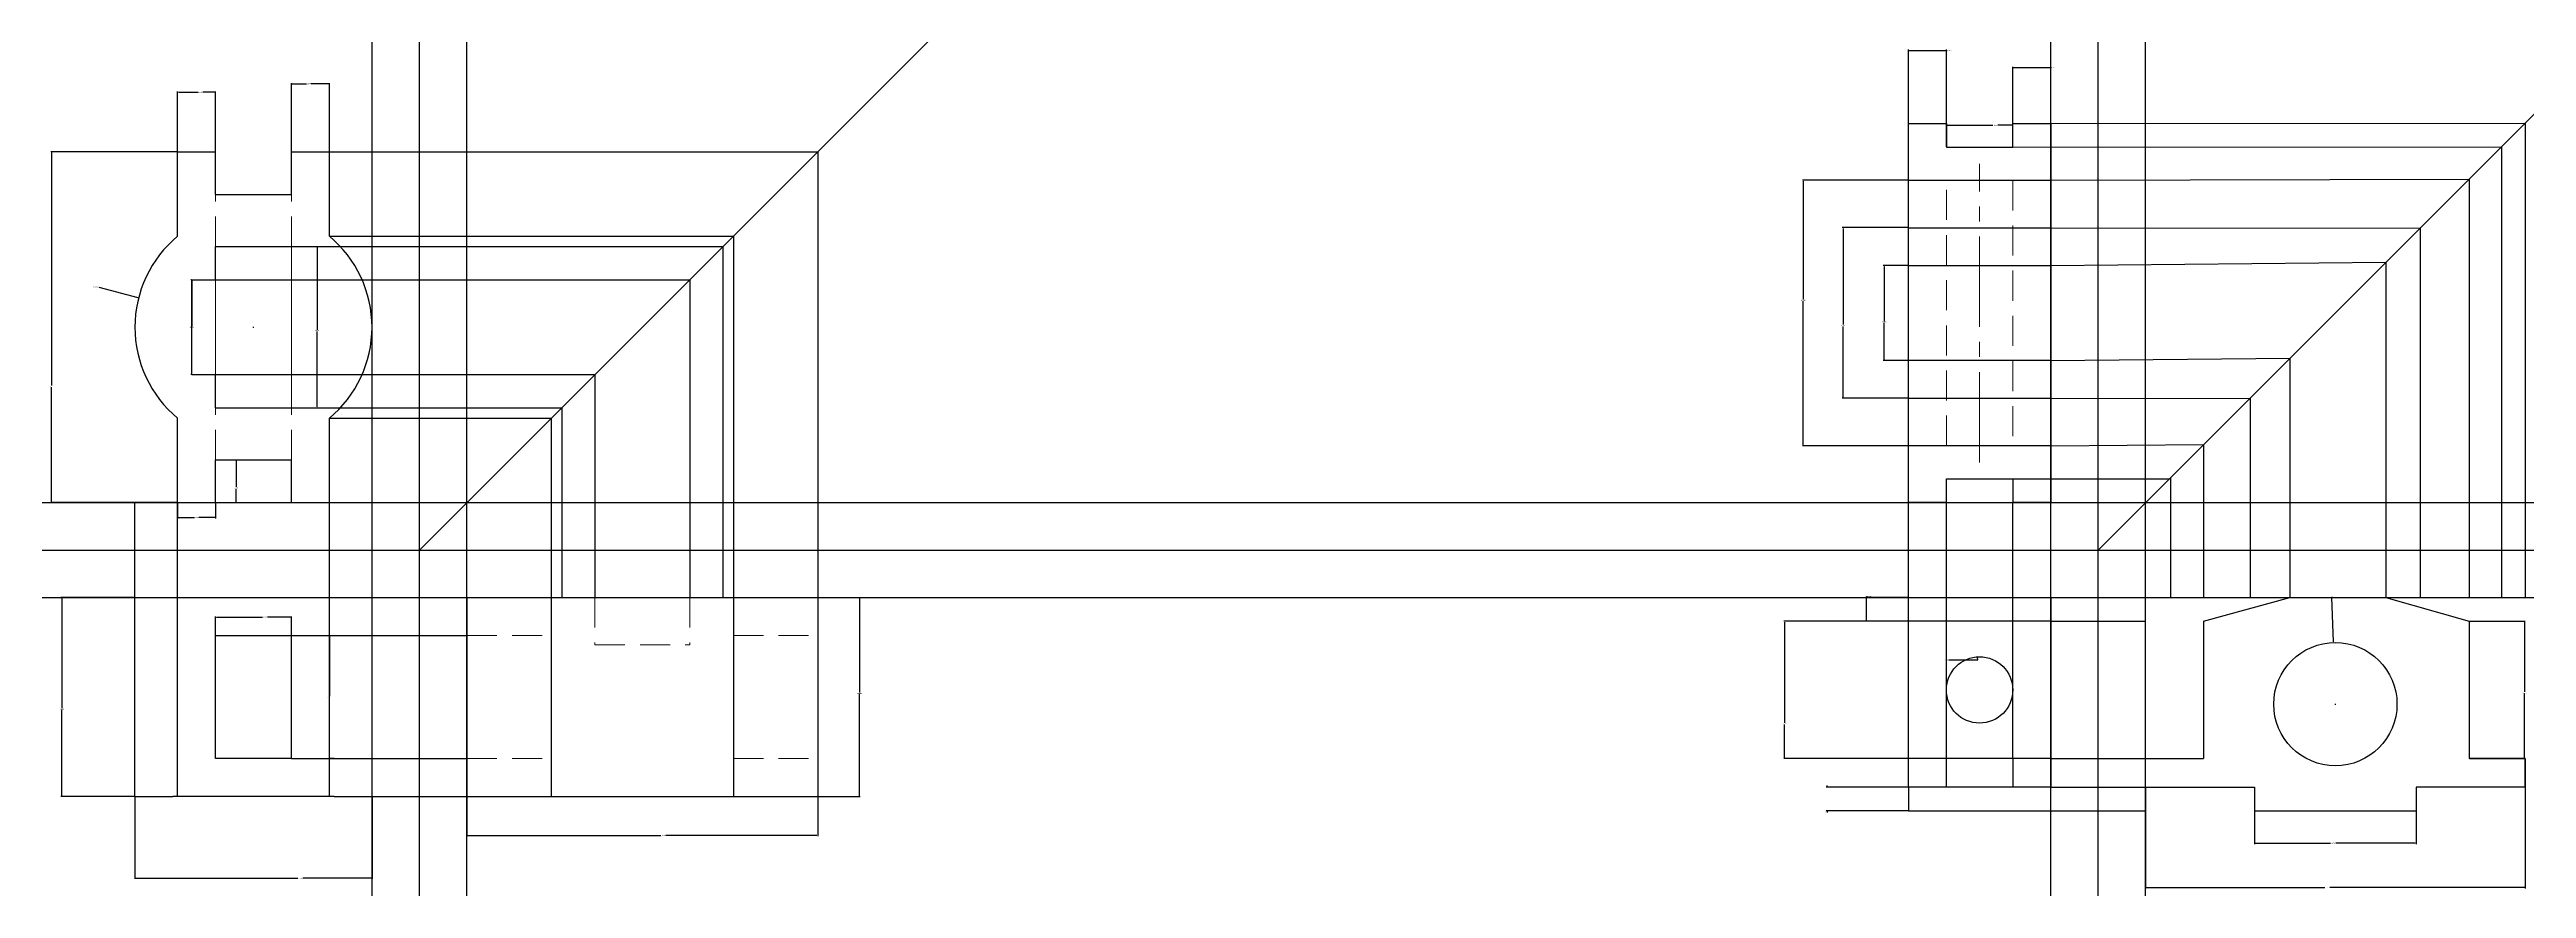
# Model space of a CAD drawing. Header units: millimetres. Extents: x 1469 to 7799, y 1414 to 1806.
# Drawn here: x 6162 to 6684, y 1539 to 1716 of the extents above; entities that cross this region are included whole.
import ezdxf

# ---------------------------------------------------------------- set-up
doc = ezdxf.new("R2010")
doc.units = ezdxf.units.MM
doc.linetypes.add('CENTER2', pattern=[28.575, 19.05, -3.175, 3.175, -3.175])
doc.linetypes.add('HIDDEN', pattern=[9.525, 6.35, -3.175])
for name, color, linetype, lineweight in [('centre line', 160, 'CENTER2', 15), ('dimension', 210, 'Continuous', 15), ('hidden line', 40, 'HIDDEN', 20)]:
    doc.layers.add(name, color=color, linetype=linetype, lineweight=lineweight)
doc.layers.add('drawing', color=7, linetype='Continuous')
doc.layers.add('porjection line', color=130, linetype='Continuous', transparency=0.8)
doc.layers.add('ref line', color=10, linetype='Continuous', transparency=0.8)
doc.styles.get("Standard").update_dxf_attribs({"font": 'arial.ttf'})
doc.dimstyles.get("Standard").update_dxf_attribs({"dimtxt": 0.18, "dimasz": 0.18, "dimexe": 0.18, "dimexo": 0.0625, "dimgap": 0.09, "dimtad": 0, "dimtih": 1, "dimtoh": 1, "dimdec": 4, "dimzin": 0, "dimdsep": 46, "dimtxsty": 'Standard', "dimcen": 0.09, "dimadec": 0, "dimazin": 0, "dimtfac": 1, "dimtdec": 4, "dimtofl": 0, "dimtmove": 0, "dimatfit": 3, "dimfxl": 1, "dimtolj": 1, "dimtzin": 0, "dimarcsym": 0})

# ---------------------------------------------------------------- blocks, each defined once
blk = doc.blocks.new('*D302')
at = {"layer": 'Defpoints', "color": 0, "transparency": 16777216}
for p in [(6179.94, 1558.05), (6229.94, 1558.05), (6229.94, 1540.85)]:
    blk.add_point(p, dxfattribs=at)
at = {"layer": 'dimension', "color": 0, "lineweight": -2, "transparency": 16777216}
for p, q in [((6179.94, 1557.98), (6179.94, 1540.67)), ((6229.94, 1557.98), (6229.94, 1540.67)), ((6180.12, 1540.85), (6214.28, 1540.85)), ((6229.76, 1540.85), (6215.35, 1540.85))]:
    blk.add_line(p, q, dxfattribs=at)
at = {"layer": 'dimension', "color": 0, "transparency": 16777216}
for points in [[(6180.12, 1540.88), (6180.12, 1540.82), (6179.94, 1540.85)], [(6229.76, 1540.88), (6229.76, 1540.82), (6229.94, 1540.85)]]:
    blk.add_solid(points, dxfattribs=at)
at = {"layer": 'dimension', "color": 0, "transparency": 16777216, "insert": (6214.81, 1540.85), "char_height": 0.18, "attachment_point": 5}
blk.add_mtext('\\A1;50.0000', dxfattribs=at)
blk = doc.blocks.new('*D303')
at = {"layer": 'Defpoints', "color": 0, "transparency": 16777216}
for p in [(6179.94, 1600.05), (6164.51, 1558.05), (6179.94, 1558.05)]:
    blk.add_point(p, dxfattribs=at)
at = {"layer": 'dimension', "color": 0, "lineweight": -2, "transparency": 16777216}
for p, q in [((6179.88, 1600.05), (6164.33, 1600.05)), ((6164.51, 1599.87), (6164.51, 1576.68)), ((6164.51, 1558.23), (6164.51, 1576.32)), ((6179.88, 1558.05), (6164.33, 1558.05))]:
    blk.add_line(p, q, dxfattribs=at)
at = {"layer": 'dimension', "color": 0, "transparency": 16777216}
for points in [[(6164.48, 1599.87), (6164.54, 1599.87), (6164.51, 1600.05)], [(6164.48, 1558.23), (6164.54, 1558.23), (6164.51, 1558.05)]]:
    blk.add_solid(points, dxfattribs=at)
at = {"layer": 'dimension', "color": 0, "transparency": 16777216, "insert": (6164.51, 1576.5), "char_height": 0.18, "attachment_point": 5}
blk.add_mtext('\\A1;42.0000', dxfattribs=at)
blk = doc.blocks.new('*D304')
at = {"layer": 'Defpoints', "color": 0, "transparency": 16777216}
for p in [(6188.94, 1694.05), (6162.37, 1620.05), (6188.94, 1620.05)]:
    blk.add_point(p, dxfattribs=at)
at = {"layer": 'dimension', "color": 0, "lineweight": -2, "transparency": 16777216}
for p, q in [((6188.88, 1694.05), (6162.19, 1694.05)), ((6162.37, 1693.87), (6162.37, 1644.76)), ((6162.37, 1620.23), (6162.37, 1644.4)), ((6188.88, 1620.05), (6162.19, 1620.05))]:
    blk.add_line(p, q, dxfattribs=at)
at = {"layer": 'dimension', "color": 0, "transparency": 16777216}
for points in [[(6162.34, 1693.87), (6162.4, 1693.87), (6162.37, 1694.05)], [(6162.34, 1620.23), (6162.4, 1620.23), (6162.37, 1620.05)]]:
    blk.add_solid(points, dxfattribs=at)
at = {"layer": 'dimension', "color": 0, "transparency": 16777216, "insert": (6162.37, 1644.58), "char_height": 0.18, "attachment_point": 5}
blk.add_mtext('\\A1;74.0000', dxfattribs=at)
blk = doc.blocks.new('*D305')
at = {"layer": 'Defpoints', "color": 0, "transparency": 16777216}
for p in [(6196.94, 1706.6), (6188.94, 1694.05), (6196.94, 1694.05)]:
    blk.add_point(p, dxfattribs=at)
at = {"layer": 'dimension', "color": 0, "lineweight": -2, "transparency": 16777216}
for p, q in [((6188.94, 1694.11), (6188.94, 1706.78)), ((6189.12, 1706.6), (6193.3, 1706.6)), ((6196.76, 1706.6), (6194.23, 1706.6)), ((6196.94, 1694.11), (6196.94, 1706.78))]:
    blk.add_line(p, q, dxfattribs=at)
at = {"layer": 'dimension', "color": 0, "transparency": 16777216}
for points in [[(6189.12, 1706.63), (6189.12, 1706.57), (6188.94, 1706.6)], [(6196.76, 1706.63), (6196.76, 1706.57), (6196.94, 1706.6)]]:
    blk.add_solid(points, dxfattribs=at)
at = {"layer": 'dimension', "color": 0, "transparency": 16777216, "insert": (6193.77, 1706.6), "char_height": 0.18, "attachment_point": 5}
blk.add_mtext('\\A1;8.0000', dxfattribs=at)
blk = doc.blocks.new('*D306')
at = {"layer": 'Defpoints', "color": 0, "transparency": 16777216}
for p in [(6220.94, 1708.38), (6212.94, 1694.05), (6220.94, 1694.05)]:
    blk.add_point(p, dxfattribs=at)
at = {"layer": 'dimension', "color": 0, "lineweight": -2, "transparency": 16777216}
for p, q in [((6212.94, 1694.11), (6212.94, 1708.56)), ((6213.12, 1708.38), (6216.13, 1708.38)), ((6220.76, 1708.38), (6217.06, 1708.38)), ((6220.94, 1694.11), (6220.94, 1708.56))]:
    blk.add_line(p, q, dxfattribs=at)
at = {"layer": 'dimension', "color": 0, "transparency": 16777216}
for points in [[(6213.12, 1708.41), (6213.12, 1708.35), (6212.94, 1708.38)], [(6220.76, 1708.41), (6220.76, 1708.35), (6220.94, 1708.38)]]:
    blk.add_solid(points, dxfattribs=at)
at = {"layer": 'dimension', "color": 0, "transparency": 16777216, "insert": (6216.6, 1708.38), "char_height": 0.18, "attachment_point": 5}
blk.add_mtext('\\A1;8.0000', dxfattribs=at)
blk = doc.blocks.new('*D307')
at = {"layer": 'Defpoints', "color": 0, "transparency": 16777216}
for p in [(6191.94, 1667.05), (6191.94, 1647.05), (6191.94, 1647.05)]:
    blk.add_point(p, dxfattribs=at)
at = {"layer": 'dimension', "color": 0, "lineweight": -2, "transparency": 16777216}
for p, q in [((6191.88, 1667.05), (6191.76, 1667.05)), ((6191.94, 1666.87), (6191.94, 1657.23)), ((6191.94, 1647.23), (6191.94, 1656.86)), ((6191.88, 1647.05), (6191.76, 1647.05))]:
    blk.add_line(p, q, dxfattribs=at)
at = {"layer": 'dimension', "color": 0, "transparency": 16777216}
for points in [[(6191.91, 1666.87), (6191.97, 1666.87), (6191.94, 1667.05)], [(6191.91, 1647.23), (6191.97, 1647.23), (6191.94, 1647.05)]]:
    blk.add_solid(points, dxfattribs=at)
at = {"layer": 'dimension', "color": 0, "transparency": 16777216, "insert": (6191.94, 1657.05), "char_height": 0.18, "attachment_point": 5}
blk.add_mtext('\\A1;20.0000', dxfattribs=at)
blk = doc.blocks.new('*D308')
at = {"layer": 'Defpoints', "color": 0, "transparency": 16777216}
for p in [(6212.94, 1674.05), (6212.94, 1640.05), (6218.38, 1640.05)]:
    blk.add_point(p, dxfattribs=at)
at = {"layer": 'dimension', "color": 0, "lineweight": -2, "transparency": 16777216}
for p, q in [((6213, 1674.05), (6218.56, 1674.05)), ((6218.38, 1673.87), (6218.38, 1656.52)), ((6218.38, 1640.23), (6218.38, 1656.16)), ((6213, 1640.05), (6218.56, 1640.05))]:
    blk.add_line(p, q, dxfattribs=at)
at = {"layer": 'dimension', "color": 0, "transparency": 16777216}
for points in [[(6218.35, 1673.87), (6218.41, 1673.87), (6218.38, 1674.05)], [(6218.35, 1640.23), (6218.41, 1640.23), (6218.38, 1640.05)]]:
    blk.add_solid(points, dxfattribs=at)
at = {"layer": 'dimension', "color": 0, "transparency": 16777216, "insert": (6218.38, 1656.34), "char_height": 0.18, "attachment_point": 5}
blk.add_mtext('\\A1;34.0000', dxfattribs=at)
blk = doc.blocks.new('*D309')
at = {"layer": 'Defpoints', "color": 0, "transparency": 16777216}
for p in [(6212.94, 1595.88), (6196.94, 1592.05), (6212.94, 1592.05)]:
    blk.add_point(p, dxfattribs=at)
at = {"layer": 'dimension', "color": 0, "lineweight": -2, "transparency": 16777216}
for p, q in [((6196.94, 1592.11), (6196.94, 1596.06)), ((6197.12, 1595.88), (6206.82, 1595.88)), ((6212.76, 1595.88), (6207.87, 1595.88)), ((6212.94, 1592.11), (6212.94, 1596.06))]:
    blk.add_line(p, q, dxfattribs=at)
at = {"layer": 'dimension', "color": 0, "transparency": 16777216}
for points in [[(6197.12, 1595.91), (6197.12, 1595.85), (6196.94, 1595.88)], [(6212.76, 1595.91), (6212.76, 1595.85), (6212.94, 1595.88)]]:
    blk.add_solid(points, dxfattribs=at)
at = {"layer": 'dimension', "color": 0, "transparency": 16777216, "insert": (6207.35, 1595.88), "char_height": 0.18, "attachment_point": 5}
blk.add_mtext('\\A1;16.0000', dxfattribs=at)
blk = doc.blocks.new('*D310')
at = {"layer": 'Defpoints', "color": 0, "transparency": 16777216}
for p in [(6212.94, 1592.05), (6212.94, 1566.05), (6220.94, 1566.05)]:
    blk.add_point(p, dxfattribs=at)
at = {"layer": 'dimension', "color": 0, "lineweight": -2, "transparency": 16777216}
for p, q in [((6213, 1592.05), (6221.12, 1592.05)), ((6220.94, 1591.87), (6220.94, 1579.23)), ((6220.94, 1566.23), (6220.94, 1578.86)), ((6213, 1566.05), (6221.12, 1566.05))]:
    blk.add_line(p, q, dxfattribs=at)
at = {"layer": 'dimension', "color": 0, "transparency": 16777216}
for points in [[(6220.91, 1591.87), (6220.97, 1591.87), (6220.94, 1592.05)], [(6220.91, 1566.23), (6220.97, 1566.23), (6220.94, 1566.05)]]:
    blk.add_solid(points, dxfattribs=at)
at = {"layer": 'dimension', "color": 0, "transparency": 16777216, "insert": (6220.94, 1579.05), "char_height": 0.18, "attachment_point": 5}
blk.add_mtext('\\A1;26.0000', dxfattribs=at)
blk = doc.blocks.new('*D311')
at = {"layer": 'Defpoints', "color": 0, "transparency": 16777216}
for p in [(6249.94, 1558.05), (6323.94, 1558.05), (6323.94, 1549.87)]:
    blk.add_point(p, dxfattribs=at)
at = {"layer": 'dimension', "color": 0, "lineweight": -2, "transparency": 16777216}
for p, q in [((6249.94, 1557.98), (6249.94, 1549.69)), ((6323.94, 1557.98), (6323.94, 1549.69)), ((6250.12, 1549.87), (6290.85, 1549.87)), ((6323.76, 1549.87), (6291.92, 1549.87))]:
    blk.add_line(p, q, dxfattribs=at)
at = {"layer": 'dimension', "color": 0, "transparency": 16777216}
for points in [[(6250.12, 1549.9), (6250.12, 1549.84), (6249.94, 1549.87)], [(6323.76, 1549.9), (6323.76, 1549.84), (6323.94, 1549.87)]]:
    blk.add_solid(points, dxfattribs=at)
at = {"layer": 'dimension', "color": 0, "transparency": 16777216, "insert": (6291.39, 1549.87), "char_height": 0.18, "attachment_point": 5}
blk.add_mtext('\\A1;74.0000', dxfattribs=at)
blk = doc.blocks.new('*D312')
at = {"layer": 'Defpoints', "color": 0, "transparency": 16777216}
for p in [(6323.94, 1600.05), (6323.94, 1558.05), (6332.74, 1558.05)]:
    blk.add_point(p, dxfattribs=at)
at = {"layer": 'dimension', "color": 0, "lineweight": -2, "transparency": 16777216}
for p, q in [((6324, 1600.05), (6332.92, 1600.05)), ((6332.74, 1599.87), (6332.74, 1579.98)), ((6332.74, 1558.23), (6332.74, 1579.62)), ((6324, 1558.05), (6332.92, 1558.05))]:
    blk.add_line(p, q, dxfattribs=at)
at = {"layer": 'dimension', "color": 0, "transparency": 16777216}
for points in [[(6332.71, 1599.87), (6332.77, 1599.87), (6332.74, 1600.05)], [(6332.71, 1558.23), (6332.77, 1558.23), (6332.74, 1558.05)]]:
    blk.add_solid(points, dxfattribs=at)
at = {"layer": 'dimension', "color": 0, "transparency": 16777216, "insert": (6332.74, 1579.8), "char_height": 0.18, "attachment_point": 5}
blk.add_mtext('\\A1;42.0000', dxfattribs=at)
blk = doc.blocks.new('*D313')
at = {"layer": 'Defpoints', "color": 0, "transparency": 16777216}
for p in [(6180.74, 1663.31), (6204.94, 1657.05)]:
    blk.add_point(p, dxfattribs=at)
at = {"layer": 'dimension', "color": 0, "lineweight": -2, "transparency": 16777216}
for p, q in [((6172.31, 1665.49), (6180.56, 1663.35)), ((6204.85, 1657.05), (6205.03, 1657.05)), ((6204.94, 1656.96), (6204.94, 1657.14))]:
    blk.add_line(p, q, dxfattribs=at)
at = {"layer": 'dimension', "color": 0, "transparency": 16777216}
blk.add_solid([(6180.57, 1663.38), (6180.55, 1663.32), (6180.74, 1663.31)], dxfattribs=at)
at = {"layer": 'dimension', "color": 0, "transparency": 16777216, "insert": (6171.69, 1665.49), "char_height": 0.18, "attachment_point": 5}
blk.add_mtext('\\A1;R25.0000', dxfattribs=at)
blk = doc.blocks.new('*D314')
at = {"layer": 'Defpoints', "color": 0, "transparency": 16777216}
for p in [(6196.94, 1629.05), (6196.94, 1620.05), (6201.31, 1620.05)]:
    blk.add_point(p, dxfattribs=at)
at = {"layer": 'dimension', "color": 0, "lineweight": -2, "transparency": 16777216}
for p, q in [((6197, 1629.05), (6201.49, 1629.05)), ((6201.31, 1628.87), (6201.31, 1623.35)), ((6197, 1620.05), (6201.49, 1620.05)), ((6201.31, 1620.23), (6201.31, 1622.98))]:
    blk.add_line(p, q, dxfattribs=at)
at = {"layer": 'dimension', "color": 0, "transparency": 16777216}
for points in [[(6201.28, 1628.87), (6201.34, 1628.87), (6201.31, 1629.05)], [(6201.28, 1620.23), (6201.34, 1620.23), (6201.31, 1620.05)]]:
    blk.add_solid(points, dxfattribs=at)
at = {"layer": 'dimension', "color": 0, "transparency": 16777216, "insert": (6201.31, 1623.17), "char_height": 0.18, "attachment_point": 5}
blk.add_mtext('\\A1;9.0000', dxfattribs=at)
blk = doc.blocks.new('*D224')
at = {"layer": 'Defpoints', "color": 0, "transparency": 16777216}
for p in [(6188.94, 1620.05), (6196.94, 1620.05), (6196.94, 1616.91)]:
    blk.add_point(p, dxfattribs=at)
at = {"layer": 'dimension', "color": 0, "lineweight": -2, "transparency": 16777216}
for p, q in [((6188.94, 1619.98), (6188.94, 1616.73)), ((6196.94, 1619.98), (6196.94, 1616.73)), ((6189.12, 1616.91), (6192.48, 1616.91)), ((6196.76, 1616.91), (6193.4, 1616.91))]:
    blk.add_line(p, q, dxfattribs=at)
at = {"layer": 'dimension', "color": 0, "transparency": 16777216}
for points in [[(6189.12, 1616.94), (6189.12, 1616.88), (6188.94, 1616.91)], [(6196.76, 1616.94), (6196.76, 1616.88), (6196.94, 1616.91)]]:
    blk.add_solid(points, dxfattribs=at)
at = {"layer": 'dimension', "color": 0, "transparency": 16777216, "insert": (6192.94, 1616.91), "char_height": 0.18, "attachment_point": 5}
blk.add_mtext('\\A1;8.0000', dxfattribs=at)
blk = doc.blocks.new('*U199')
at = {"layer": 'hidden line', "color": 0, "linetype": 'CENTER2', "transparency": 16777216}
blk.add_line((0, -31.5), (0, 31.5), dxfattribs=at)
blk = doc.blocks.new('*D288')
at = {"layer": 'Defpoints', "color": 0, "transparency": 16777216}
for p in [(6561.96, 1715.44), (6553.96, 1700.05), (6561.96, 1700.05)]:
    blk.add_point(p, dxfattribs=at)
at = {"layer": 'dimension', "color": 0, "lineweight": -2, "transparency": 16777216}
for p, q in [((6553.96, 1700.11), (6553.96, 1715.62)), ((6554.14, 1715.44), (6561.78, 1715.44)), ((6561.96, 1700.11), (6561.96, 1715.62)), ((6561.96, 1715.44), (6562.14, 1715.44))]:
    blk.add_line(p, q, dxfattribs=at)
at = {"layer": 'dimension', "color": 0, "transparency": 16777216}
for points in [[(6554.14, 1715.47), (6554.14, 1715.41), (6553.96, 1715.44)], [(6561.78, 1715.47), (6561.78, 1715.41), (6561.96, 1715.44)]]:
    blk.add_solid(points, dxfattribs=at)
at = {"layer": 'dimension', "color": 0, "transparency": 16777216, "insert": (6562.6, 1715.44), "char_height": 0.18, "attachment_point": 5}
blk.add_mtext('\\A1;8.0000', dxfattribs=at)
blk = doc.blocks.new('*D289')
at = {"layer": 'Defpoints', "color": 0, "transparency": 16777216}
for p in [(6583.96, 1711.8), (6575.96, 1700.05), (6583.96, 1700.05)]:
    blk.add_point(p, dxfattribs=at)
at = {"layer": 'dimension', "color": 0, "lineweight": -2, "transparency": 16777216}
for p, q in [((6575.96, 1700.11), (6575.96, 1711.98)), ((6576.14, 1711.8), (6583.78, 1711.8)), ((6583.96, 1700.11), (6583.96, 1711.98)), ((6583.96, 1711.8), (6584.14, 1711.8))]:
    blk.add_line(p, q, dxfattribs=at)
at = {"layer": 'dimension', "color": 0, "transparency": 16777216}
for points in [[(6576.14, 1711.83), (6576.14, 1711.77), (6575.96, 1711.8)], [(6583.78, 1711.83), (6583.78, 1711.77), (6583.96, 1711.8)]]:
    blk.add_solid(points, dxfattribs=at)
at = {"layer": 'dimension', "color": 0, "transparency": 16777216, "insert": (6584.6, 1711.8), "char_height": 0.18, "attachment_point": 5}
blk.add_mtext('\\A1;8.0000', dxfattribs=at)
blk = doc.blocks.new('*D290')
at = {"layer": 'Defpoints', "color": 0, "transparency": 16777216}
for p in [(6575.96, 1699.65), (6561.96, 1695.05), (6575.96, 1695.05)]:
    blk.add_point(p, dxfattribs=at)
at = {"layer": 'dimension', "color": 0, "lineweight": -2, "transparency": 16777216}
for p, q in [((6561.96, 1695.11), (6561.96, 1699.83)), ((6562.14, 1699.65), (6571.73, 1699.65)), ((6575.78, 1699.65), (6572.78, 1699.65)), ((6575.96, 1695.11), (6575.96, 1699.83))]:
    blk.add_line(p, q, dxfattribs=at)
at = {"layer": 'dimension', "color": 0, "transparency": 16777216}
for points in [[(6562.14, 1699.68), (6562.14, 1699.62), (6561.96, 1699.65)], [(6575.78, 1699.68), (6575.78, 1699.62), (6575.96, 1699.65)]]:
    blk.add_solid(points, dxfattribs=at)
at = {"layer": 'dimension', "color": 0, "transparency": 16777216, "insert": (6572.25, 1699.65), "char_height": 0.18, "attachment_point": 5}
blk.add_mtext('\\A1;14.0000', dxfattribs=at)
blk = doc.blocks.new('*D291')
at = {"layer": 'Defpoints', "color": 0, "transparency": 16777216}
for p in [(6553.96, 1688.05), (6531.77, 1632.05), (6553.96, 1632.05)]:
    blk.add_point(p, dxfattribs=at)
at = {"layer": 'dimension', "color": 0, "lineweight": -2, "transparency": 16777216}
for p, q in [((6553.89, 1688.05), (6531.59, 1688.05)), ((6531.77, 1687.87), (6531.77, 1662.94)), ((6531.77, 1632.23), (6531.77, 1662.57)), ((6553.89, 1632.05), (6531.59, 1632.05))]:
    blk.add_line(p, q, dxfattribs=at)
at = {"layer": 'dimension', "color": 0, "transparency": 16777216}
for points in [[(6531.74, 1687.87), (6531.8, 1687.87), (6531.77, 1688.05)], [(6531.74, 1632.23), (6531.8, 1632.23), (6531.77, 1632.05)]]:
    blk.add_solid(points, dxfattribs=at)
at = {"layer": 'dimension', "color": 0, "transparency": 16777216, "insert": (6531.77, 1662.75), "char_height": 0.18, "attachment_point": 5}
blk.add_mtext('\\A1;56.0000', dxfattribs=at)
blk = doc.blocks.new('*D292')
at = {"layer": 'Defpoints', "color": 0, "transparency": 16777216}
for p in [(6553.96, 1678.05), (6540.17, 1642.05), (6553.96, 1642.05)]:
    blk.add_point(p, dxfattribs=at)
at = {"layer": 'dimension', "color": 0, "lineweight": -2, "transparency": 16777216}
for p, q in [((6553.89, 1678.05), (6539.99, 1678.05)), ((6540.17, 1677.87), (6540.17, 1657.59)), ((6540.17, 1642.23), (6540.17, 1657.23)), ((6553.89, 1642.05), (6539.99, 1642.05))]:
    blk.add_line(p, q, dxfattribs=at)
at = {"layer": 'dimension', "color": 0, "transparency": 16777216}
for points in [[(6540.14, 1677.87), (6540.2, 1677.87), (6540.17, 1678.05)], [(6540.14, 1642.23), (6540.2, 1642.23), (6540.17, 1642.05)]]:
    blk.add_solid(points, dxfattribs=at)
at = {"layer": 'dimension', "color": 0, "transparency": 16777216, "insert": (6540.17, 1657.41), "char_height": 0.18, "attachment_point": 5}
blk.add_mtext('\\A1;36.0000', dxfattribs=at)
blk = doc.blocks.new('*D293')
at = {"layer": 'Defpoints', "color": 0, "transparency": 16777216}
for p in [(6553.96, 1670.05), (6548.83, 1650.05), (6553.96, 1650.05)]:
    blk.add_point(p, dxfattribs=at)
at = {"layer": 'dimension', "color": 0, "lineweight": -2, "transparency": 16777216}
for p, q in [((6553.89, 1670.05), (6548.65, 1670.05)), ((6548.83, 1669.87), (6548.83, 1658.36)), ((6548.83, 1650.23), (6548.83, 1657.99)), ((6553.89, 1650.05), (6548.65, 1650.05))]:
    blk.add_line(p, q, dxfattribs=at)
at = {"layer": 'dimension', "color": 0, "transparency": 16777216}
for points in [[(6548.8, 1669.87), (6548.86, 1669.87), (6548.83, 1670.05)], [(6548.8, 1650.23), (6548.86, 1650.23), (6548.83, 1650.05)]]:
    blk.add_solid(points, dxfattribs=at)
at = {"layer": 'dimension', "color": 0, "transparency": 16777216, "insert": (6548.83, 1658.17), "char_height": 0.18, "attachment_point": 5}
blk.add_mtext('\\A1;20.0000', dxfattribs=at)
blk = doc.blocks.new('*D294')
at = {"layer": 'centre line', "color": 0, "lineweight": -2, "transparency": 16777216}
for p, q in [((6553.89, 1600.05), (6544.95, 1600.05)), ((6545.13, 1600.05), (6545.13, 1600.23)), ((6545.13, 1600.23), (6545.31, 1600.23)), ((6545.13, 1595.23), (6545.13, 1599.87)), ((6553.89, 1595.05), (6544.95, 1595.05))]:
    blk.add_line(p, q, dxfattribs=at)
at = {"layer": 'centre line', "color": 0, "transparency": 16777216}
for points in [[(6545.1, 1599.87), (6545.16, 1599.87), (6545.13, 1600.05)], [(6545.1, 1595.23), (6545.16, 1595.23), (6545.13, 1595.05)]]:
    blk.add_solid(points, dxfattribs=at)
at = {"layer": 'Defpoints', "color": 0, "transparency": 16777216}
for p in [(6553.96, 1600.05), (6545.13, 1595.05), (6553.96, 1595.05)]:
    blk.add_point(p, dxfattribs=at)
at = {"layer": 'centre line', "color": 0, "transparency": 16777216, "insert": (6545.77, 1600.23), "char_height": 0.18, "attachment_point": 5}
blk.add_mtext('\\A1;5.0000', dxfattribs=at)
blk = doc.blocks.new('*D295')
at = {"layer": 'Defpoints', "color": 0, "transparency": 16777216}
for p in [(6553.96, 1560.05), (6536.81, 1555.05), (6553.96, 1555.05)]:
    blk.add_point(p, dxfattribs=at)
at = {"layer": 'dimension', "color": 0, "lineweight": -2, "transparency": 16777216}
for p, q in [((6553.89, 1560.05), (6536.63, 1560.05)), ((6536.81, 1560.23), (6536.81, 1560.41)), ((6553.89, 1555.05), (6536.63, 1555.05)), ((6536.81, 1554.87), (6536.81, 1554.69))]:
    blk.add_line(p, q, dxfattribs=at)
at = {"layer": 'dimension', "color": 0, "transparency": 16777216}
for points in [[(6536.78, 1560.23), (6536.84, 1560.23), (6536.81, 1560.05)], [(6536.78, 1554.87), (6536.84, 1554.87), (6536.81, 1555.05)]]:
    blk.add_solid(points, dxfattribs=at)
at = {"layer": 'dimension', "color": 0, "transparency": 16777216, "insert": (6536.81, 1555.05), "char_height": 0.18, "attachment_point": 5}
blk.add_mtext('\\A1;5.0000', dxfattribs=at)
blk = doc.blocks.new('*D296')
at = {"layer": 'Defpoints', "color": 0, "transparency": 16777216}
for p in [(6553.96, 1595.05), (6527.85, 1566.05), (6553.96, 1566.05)]:
    blk.add_point(p, dxfattribs=at)
at = {"layer": 'dimension', "color": 0, "lineweight": -2, "transparency": 16777216}
for p, q in [((6553.89, 1595.05), (6527.67, 1595.05)), ((6527.85, 1594.87), (6527.85, 1573.62)), ((6527.85, 1566.23), (6527.85, 1573.26)), ((6553.89, 1566.05), (6527.67, 1566.05))]:
    blk.add_line(p, q, dxfattribs=at)
at = {"layer": 'dimension', "color": 0, "transparency": 16777216}
for points in [[(6527.82, 1594.87), (6527.88, 1594.87), (6527.85, 1595.05)], [(6527.82, 1566.23), (6527.88, 1566.23), (6527.85, 1566.05)]]:
    blk.add_solid(points, dxfattribs=at)
at = {"layer": 'dimension', "color": 0, "transparency": 16777216, "insert": (6527.85, 1573.44), "char_height": 0.18, "attachment_point": 5}
blk.add_mtext('\\A1;29.0000', dxfattribs=at)
blk = doc.blocks.new('*D297')
at = {"layer": 'Defpoints', "color": 0, "transparency": 16777216}
for p in [(6603.96, 1560.05), (6684.03, 1560.05), (6684.03, 1538.84)]:
    blk.add_point(p, dxfattribs=at)
at = {"layer": 'dimension', "color": 0, "lineweight": -2, "transparency": 16777216}
for p, q in [((6603.96, 1559.98), (6603.96, 1538.66)), ((6684.03, 1559.98), (6684.03, 1538.66)), ((6604.14, 1538.84), (6641.77, 1538.84)), ((6683.85, 1538.84), (6642.84, 1538.84))]:
    blk.add_line(p, q, dxfattribs=at)
at = {"layer": 'dimension', "color": 0, "transparency": 16777216}
for points in [[(6604.14, 1538.87), (6604.14, 1538.81), (6603.96, 1538.84)], [(6683.85, 1538.87), (6683.85, 1538.81), (6684.03, 1538.84)]]:
    blk.add_solid(points, dxfattribs=at)
at = {"layer": 'dimension', "color": 0, "transparency": 16777216, "insert": (6642.3, 1538.84), "char_height": 0.18, "attachment_point": 5}
blk.add_mtext('\\A1;80.0707', dxfattribs=at)
blk = doc.blocks.new('*D298')
at = {"layer": 'Defpoints', "color": 0, "transparency": 16777216}
for p in [(6626.96, 1555.05), (6661.03, 1555.05), (6661.03, 1548.2)]:
    blk.add_point(p, dxfattribs=at)
at = {"layer": 'dimension', "color": 0, "lineweight": -2, "transparency": 16777216}
for p, q in [((6626.96, 1554.98), (6626.96, 1548.02)), ((6661.03, 1554.98), (6661.03, 1548.02)), ((6627.14, 1548.2), (6642.99, 1548.2)), ((6660.85, 1548.2), (6644.06, 1548.2))]:
    blk.add_line(p, q, dxfattribs=at)
at = {"layer": 'dimension', "color": 0, "transparency": 16777216}
for points in [[(6627.14, 1548.23), (6627.14, 1548.17), (6626.96, 1548.2)], [(6660.85, 1548.23), (6660.85, 1548.17), (6661.03, 1548.2)]]:
    blk.add_solid(points, dxfattribs=at)
at = {"layer": 'dimension', "color": 0, "transparency": 16777216, "insert": (6643.53, 1548.2), "char_height": 0.18, "attachment_point": 5}
blk.add_mtext('\\A1;34.0707', dxfattribs=at)
blk = doc.blocks.new('*D299')
at = {"layer": 'Defpoints', "color": 0, "transparency": 16777216}
for p in [(6672.19, 1595.05), (6672.19, 1566.05), (6683.85, 1566.05)]:
    blk.add_point(p, dxfattribs=at)
at = {"layer": 'dimension', "color": 0, "lineweight": -2, "transparency": 16777216}
for p, q in [((6672.25, 1595.05), (6684.03, 1595.05)), ((6683.85, 1594.87), (6683.85, 1580.13)), ((6683.85, 1566.23), (6683.85, 1579.77)), ((6672.25, 1566.05), (6684.03, 1566.05))]:
    blk.add_line(p, q, dxfattribs=at)
at = {"layer": 'dimension', "color": 0, "transparency": 16777216}
for points in [[(6683.82, 1594.87), (6683.88, 1594.87), (6683.85, 1595.05)], [(6683.82, 1566.23), (6683.88, 1566.23), (6683.85, 1566.05)]]:
    blk.add_solid(points, dxfattribs=at)
at = {"layer": 'dimension', "color": 0, "transparency": 16777216, "insert": (6683.85, 1579.95), "char_height": 0.18, "attachment_point": 5}
blk.add_mtext('\\A1;29.0000', dxfattribs=at)
blk = doc.blocks.new('*D300')
at = {"layer": 'Defpoints', "color": 0, "transparency": 16777216}
for p in [(6568.54, 1587.53), (6568.96, 1580.55)]:
    blk.add_point(p, dxfattribs=at)
at = {"layer": 'dimension', "color": 0, "lineweight": -2, "transparency": 16777216}
for p, q in [((6562.51, 1586.87), (6568.58, 1586.87)), ((6568.58, 1586.87), (6568.55, 1587.35))]:
    blk.add_line(p, q, dxfattribs=at)
at = {"layer": 'dimension', "color": 0, "transparency": 16777216}
blk.add_solid([(6568.58, 1587.36), (6568.52, 1587.35), (6568.54, 1587.53)], dxfattribs=at)
at = {"layer": 'dimension', "color": 0, "transparency": 16777216, "insert": (6561.96, 1586.87), "char_height": 0.18, "attachment_point": 5}
blk.add_mtext('\\A1;R7.0000', dxfattribs=at)
blk = doc.blocks.new('*D301')
at = {"layer": 'Defpoints', "color": 0, "transparency": 16777216}
for p in [(6643.53, 1590.54), (6643.99, 1577.55)]:
    blk.add_point(p, dxfattribs=at)
at = {"layer": 'dimension', "color": 0, "lineweight": -2, "transparency": 16777216}
for p, q in [((6643.37, 1600.05), (6643.19, 1600.05)), ((6643.19, 1600.05), (6643.52, 1590.72)), ((6643.9, 1577.55), (6644.08, 1577.55)), ((6643.99, 1577.46), (6643.99, 1577.64))]:
    blk.add_line(p, q, dxfattribs=at)
at = {"layer": 'dimension', "color": 0, "transparency": 16777216}
blk.add_solid([(6643.55, 1590.72), (6643.49, 1590.72), (6643.53, 1590.54)], dxfattribs=at)
at = {"layer": 'dimension', "color": 0, "transparency": 16777216, "insert": (6643.99, 1600.05), "char_height": 0.18, "attachment_point": 5}
blk.add_mtext('\\A1;R13.0000', dxfattribs=at)

msp = doc.modelspace()

# ---------------------------------------------------------------- linework, layer by layer
at = {"layer": 'dimension'}
for p, q in [((6212.93941, 1640.04556), (6212.93941, 1674.04556)), ((6196.93941, 1667.04556), (6196.93941, 1647.04556))]:
    msp.add_line(p, q, dxfattribs=at)
at = {"layer": 'drawing'}
for p, q in [((6553.95583, 1620.04556), (6553.95583, 1700.04556)), ((6553.95583, 1700.04556), (6561.95583, 1700.04556)), ((6561.95583, 1700.04556), (6561.95583, 1695.04556)), ((6575.95583, 1700.04556), (6583.95583, 1700.04556)), ((6575.95583, 1695.04556), (6575.95583, 1700.04556)), ((6583.95583, 1700.04556), (6583.95583, 1620.04556)), ((6188.93941, 1676.25493), (6188.93941, 1694.04556)), ((6188.93941, 1694.04556), (6196.93941, 1694.04556)), ((6196.93941, 1685.04556), (6196.93941, 1694.04556)), ((6212.93941, 1694.04556), (6220.93941, 1694.04556)), ((6212.93941, 1685.04556), (6212.93941, 1694.04556)), ((6220.93941, 1676.25493), (6220.93941, 1694.04556)), ((6561.95583, 1695.04556), (6575.95583, 1695.04556)), ((6553.95583, 1688.04556), (6583.95583, 1688.04556)), ((6196.93941, 1685.04556), (6212.93941, 1685.04556)), ((6553.95583, 1678.04556), (6583.95583, 1678.04556)), ((6196.93941, 1674.04556), (6212.93941, 1674.04556)), ((6196.93941, 1667.04556), (6196.93941, 1674.04556)), ((6191.93941, 1667.04556), (6196.93941, 1667.04556)), ((6191.93941, 1647.04556), (6191.93941, 1667.04556)), ((6553.95583, 1670.04556), (6583.95583, 1670.04556)), ((6191.93941, 1647.04556), (6196.93941, 1647.04556)), ((6196.93941, 1640.04556), (6196.93941, 1647.04556)), ((6583.95583, 1650.04556), (6553.95583, 1650.04556)), ((6583.95583, 1642.04556), (6553.95583, 1642.04556)), ((6188.93941, 1620.04556), (6188.93941, 1637.83619)), ((6196.93941, 1640.04556), (6212.93941, 1640.04556)), ((6220.93941, 1620.04556), (6220.93941, 1637.83619)), ((6583.95583, 1632.04556), (6553.95583, 1632.04556)), ((6196.93941, 1629.04556), (6212.93941, 1629.04556)), ((6196.93941, 1620.04556), (6196.93941, 1629.04556)), ((6212.93941, 1620.04556), (6212.93941, 1629.04556)), ((6561.95583, 1620.04556), (6561.95583, 1625.04556)), ((6561.95583, 1625.04556), (6575.95583, 1625.04556)), ((6575.95583, 1625.04556), (6575.95583, 1620.04556)), ((6188.93941, 1620.04556), (6196.93941, 1620.04556)), ((6212.93941, 1620.04556), (6220.93941, 1620.04556)), ((6561.95583, 1620.04556), (6553.95583, 1620.04556)), ((6583.95583, 1620.04556), (6575.95583, 1620.04556)), ((6179.93941, 1558.04556), (6179.93941, 1600.04556)), ((6179.93941, 1600.04556), (6187.93941, 1600.04556)), ((6187.93941, 1600.04556), (6221.93941, 1600.04556)), ((6188.93941, 1558.04556), (6188.93941, 1600.04556)), ((6220.93941, 1558.04556), (6220.93941, 1600.04556)), ((6221.93941, 1600.04556), (6229.93941, 1600.04556)), ((6229.93941, 1558.04556), (6229.93941, 1600.04556)), ((6249.93941, 1600.04556), (6323.93941, 1600.04556)), ((6249.93941, 1600.04556), (6249.93941, 1558.04556)), ((6267.73003, 1600.04556), (6267.73003, 1558.04556)), ((6306.14878, 1600.04556), (6306.14878, 1558.04556)), ((6323.93941, 1600.04556), (6323.93941, 1558.04556)), ((6553.95583, 1600.04556), (6583.95583, 1600.04556)), ((6553.95583, 1560.04556), (6553.95583, 1600.04556)), ((6583.95583, 1600.04556), (6583.95583, 1560.04556)), ((6616.19668, 1595.04556), (6634.41381, 1600.04556)), ((6634.41381, 1600.04556), (6654.67255, 1600.04556)), ((6654.67255, 1600.04556), (6672.18819, 1595.04556)), ((6583.95583, 1595.04556), (6553.95583, 1595.04556)), ((6616.19668, 1595.04556), (6616.19668, 1566.04556)), ((6672.18819, 1595.04556), (6672.18819, 1566.04556)), ((6196.93941, 1592.04556), (6212.93941, 1592.04556)), ((6196.93941, 1566.04556), (6196.93941, 1592.04556)), ((6212.93941, 1566.04556), (6212.93941, 1592.04556)), ((6220.93941, 1592.04556), (6221.93941, 1592.04556)), ((6212.93941, 1566.04556), (6196.93941, 1566.04556)), ((6221.93941, 1566.04556), (6220.93941, 1566.04556)), ((6583.95583, 1566.04556), (6553.95583, 1566.04556)), ((6561.95583, 1560.04556), (6561.95583, 1566.04556)), ((6575.95583, 1566.04556), (6575.95583, 1560.04556)), ((6603.95583, 1566.04556), (6616.19668, 1566.04556)), ((6603.95583, 1560.04556), (6603.95583, 1566.04556)), ((6684.02655, 1566.04556), (6672.18819, 1566.04556)), ((6684.02655, 1566.04556), (6684.02655, 1560.04556)), ((6684.02655, 1560.04556), (6684.02655, 1566.04556)), ((6179.93941, 1558.04556), (6187.93941, 1558.04556)), ((6221.93941, 1558.04556), (6187.93941, 1558.04556)), ((6221.93941, 1558.04556), (6229.93941, 1558.04556)), ((6249.93941, 1558.04556), (6323.93941, 1558.04556)), ((6583.95583, 1560.04556), (6553.95583, 1560.04556)), ((6553.95583, 1560.04556), (6553.95583, 1555.04556)), ((6583.95583, 1555.04556), (6583.95583, 1560.04556)), ((6603.95583, 1560.04556), (6626.95583, 1560.04556)), ((6626.95583, 1560.04556), (6626.95583, 1555.04556)), ((6661.02655, 1560.04556), (6661.02655, 1555.04556)), ((6684.02655, 1560.04556), (6661.02655, 1560.04556)), ((6553.95583, 1555.04556), (6583.95583, 1555.04556)), ((6626.95583, 1555.04556), (6661.02655, 1555.04556))]:
    msp.add_line(p, q, dxfattribs=at)
for centre, radius in [((6643.99119, 1577.54556), 13), ((6568.95583, 1580.54556), 7)]:
    msp.add_circle(centre, radius, dxfattribs=at)
for start, end in [(129.7918195, 230.2081805), (309.7918195, 50.2081805)]:
    msp.add_arc((6204.93941, 1657.04556), 25, start, end, dxfattribs=at)
at = {"layer": 'hidden line'}
for p, q in [((6561.95583, 1632.04556), (6561.95583, 1688.04556)), ((6575.95583, 1688.04556), (6575.95583, 1632.04556)), ((6196.93941, 1674.04556), (6196.93941, 1685.04556)), ((6212.93941, 1674.04556), (6212.93941, 1685.04556)), ((6196.93941, 1629.04556), (6196.93941, 1640.04556)), ((6212.93941, 1629.04556), (6212.93941, 1640.04556)), ((6276.93941, 1600.04556), (6276.93941, 1590.04556)), ((6296.93941, 1600.04556), (6296.93941, 1590.04556)), ((6249.93941, 1592.04556), (6267.73003, 1592.04556)), ((6276.93941, 1590.04556), (6296.93941, 1590.04556)), ((6306.14878, 1592.04556), (6323.93941, 1592.04556)), ((6249.93941, 1566.04556), (6267.73003, 1566.04556)), ((6306.14878, 1566.04556), (6323.93941, 1566.04556))]:
    msp.add_line(p, q, dxfattribs=at)
at = {"layer": 'porjection line'}
for p, direction in [((6229.93941, 1610.04556), (0, 1)), ((6239.93941, 1610.04556), (0, 1)), ((6249.93941, 1610.04556), (0, 1)), ((6583.95583, 1610.04556), (0, 1)), ((6593.95583, 1610.04556), (0, 1)), ((6603.95583, 1610.04556), (0, 1)), ((1567.67266, 1620.04556), (1, 0)), ((1567.67266, 1610.04556), (1, 0)), ((1567.67266, 1600.04556), (1, 0))]:
    msp.add_xline(p, direction, dxfattribs=at)
for p in [(6239.93941, 1610.04556), (6593.95583, 1610.04556)]:
    msp.add_ray(p, (0.707106781, 0.707106781), dxfattribs=at)
at = {"layer": 'ref line'}
for p, q in [((6583.95583, 1700.04556), (6684.02655, 1700.11629)), ((6684.02655, 1700.11629), (6684.02655, 1600.04556)), ((6220.93941, 1694.04556), (6323.93941, 1694.04556)), ((6323.93941, 1694.04556), (6323.93941, 1600.04556)), ((6575.95583, 1695.04556), (6679.0366, 1695.12633)), ((6679.0366, 1695.12633), (6679.0366, 1600.04556)), ((6583.95583, 1688.04556), (6672.18819, 1688.27793)), ((6672.18819, 1688.27793), (6672.18819, 1600.04556)), ((6583.95583, 1678.04556), (6661.87562, 1677.96535)), ((6661.87562, 1677.96535), (6661.87562, 1600.04556)), ((6212.93941, 1674.04556), (6303.93941, 1674.04556)), ((6220.93941, 1676.25493), (6306.14878, 1676.25493)), ((6303.93941, 1674.04556), (6303.93941, 1600.04556)), ((6306.14878, 1676.25493), (6306.14878, 1600.04556)), ((6196.93941, 1667.04556), (6296.93941, 1667.04556)), ((6296.93941, 1667.04556), (6296.93941, 1600.04556)), ((6583.95583, 1670.04556), (6654.67255, 1670.76229)), ((6654.67255, 1670.76229), (6654.67255, 1600.04556)), ((6196.93941, 1647.04556), (6276.93941, 1647.04556)), ((6276.93941, 1647.04556), (6276.93941, 1600.04556)), ((6583.95583, 1650.04556), (6634.41381, 1650.50355)), ((6634.41381, 1650.50355), (6634.41381, 1600.04556)), ((6583.95583, 1642.04556), (6626.02726, 1642.11699)), ((6626.02726, 1642.11699), (6626.02726, 1600.04556)), ((6212.93941, 1640.04556), (6269.93941, 1640.04556)), ((6220.93941, 1637.83619), (6267.73003, 1637.83619)), ((6267.73003, 1637.83619), (6267.73003, 1600.04556)), ((6269.93941, 1640.04556), (6269.93941, 1600.04556)), ((6583.95583, 1632.04556), (6616.19668, 1632.28642)), ((6616.19668, 1632.28642), (6616.19668, 1600.04556)), ((6575.95583, 1625.04556), (6608.95583, 1625.04556)), ((6609.20876, 1625.2985), (6609.20876, 1600.04556)), ((6179.93941, 1600.04556), (6179.93941, 1620.04556)), ((6188.93941, 1600.04556), (6188.93941, 1620.04556)), ((6220.93941, 1600.04556), (6220.93941, 1620.04556)), ((6553.95583, 1600.04556), (6553.95583, 1620.04556)), ((6561.95583, 1566.04556), (6561.95583, 1620.04556)), ((6575.95583, 1566.04556), (6575.95583, 1620.04556)), ((6583.95583, 1595.04556), (6603.95583, 1595.04556)), ((6212.93941, 1592.04556), (6249.93941, 1592.04556)), ((6212.93941, 1566.04556), (6249.93941, 1566.04556)), ((6583.95583, 1566.04556), (6603.95583, 1566.04556)), ((6229.93941, 1558.04556), (6249.93941, 1558.04556)), ((6583.95583, 1560.04556), (6603.95583, 1560.04556)), ((6583.95583, 1555.04556), (6603.95583, 1555.04556))]:
    msp.add_line(p, q, dxfattribs=at)

# ---------------------------------------------------------------- block references
at = {"layer": 'hidden line', "linetype": 'CENTER2'}
msp.add_blockref('*U199', (6568.95583, 1660.04556), dxfattribs=at)

# ---------------------------------------------------------------- dimensions: what is measured, and where the dimension line sits
at = {"layer": 'centre line'}
dim = msp.add_linear_dim(base=(6545.12905, 1595.04556), p1=(6553.95583, 1600.04556), p2=(6553.95583, 1595.04556), angle=90, dimstyle='Standard', dxfattribs=at)
dim.commit()
dim.dimension.update_dxf_attribs({"geometry": '*D294', "text_midpoint": (6545.77237, 1600.22556), "dimtype": 160})
at = {"layer": 'dimension'}
for base, p1, p2, picture, middle in [((6561.95583, 1715.44376), (6553.95583, 1700.04556), (6561.95583, 1700.04556), '*D288', (6562.59927, 1715.44376)), ((6220.93941, 1708.38375), (6212.93941, 1694.04556), (6220.93941, 1694.04556), '*D306', (6216.59754, 1708.38375)), ((6583.95583, 1711.79687), (6575.95583, 1700.04556), (6583.95583, 1700.04556), '*D289', (6584.59927, 1711.79687)), ((6196.93941, 1706.6015), (6188.93941, 1694.04556), (6196.93941, 1694.04556), '*D305', (6193.76584, 1706.6015)), ((6575.95583, 1699.64535), (6561.95583, 1695.04556), (6575.95583, 1695.04556), '*D290', (6572.2542, 1699.64535)), ((6196.93941, 1616.91241), (6188.93941, 1620.04556), (6196.93941, 1620.04556), '*D224', (6192.93941, 1616.91241)), ((6212.93941, 1595.87675), (6196.93941, 1592.04556), (6212.93941, 1592.04556), '*D309', (6207.34777, 1595.87675)), ((6229.93941, 1540.85226), (6179.93941, 1558.04556), (6229.93941, 1558.04556), '*D302', (6214.8138, 1540.85226)), ((6323.93941, 1549.87203), (6249.93941, 1558.04556), (6323.93941, 1558.04556), '*D311', (6291.38712, 1549.87203)), ((6684.02655, 1538.84444), (6603.95583, 1560.04556), (6684.02655, 1560.04556), '*D297', (6642.30489, 1538.84444)), ((6661.02655, 1548.20481), (6626.95583, 1555.04556), (6661.02655, 1555.04556), '*D298', (6643.52681, 1548.20481))]:
    dim = msp.add_linear_dim(base=base, p1=p1, p2=p2, dimstyle='Standard', dxfattribs=at)
    dim.commit()
    dim.dimension.update_dxf_attribs({"geometry": picture, "text_midpoint": middle, "dimtype": 160})
for base, p1, p2, picture, middle in [((6162.37224, 1620.04556), (6188.93941, 1694.04556), (6188.93941, 1620.04556), '*D304', (6162.37224, 1644.5792)), ((6531.76715, 1632.04556), (6553.95583, 1688.04556), (6553.95583, 1632.04556), '*D291', (6531.76715, 1662.75376)), ((6540.17013, 1642.04556), (6553.95583, 1678.04556), (6553.95583, 1642.04556), '*D292', (6540.17013, 1657.41084)), ((6218.38126, 1640.04556), (6212.93941, 1674.04556), (6212.93941, 1640.04556), '*D308', (6218.38126, 1656.34205)), ((6191.93941, 1647.04556), (6191.93941, 1667.04556), (6191.93941, 1647.04556), '*D307', (6191.93941, 1657.04556)), ((6548.82773, 1650.04556), (6553.95583, 1670.04556), (6553.95583, 1650.04556), '*D293', (6548.82773, 1658.17411)), ((6201.3081, 1620.04556), (6196.93941, 1629.04556), (6196.93941, 1620.04556), '*D314', (6201.3081, 1623.16548)), ((6164.51272, 1558.04556), (6179.93941, 1600.04556), (6179.93941, 1558.04556), '*D303', (6164.51272, 1576.49725)), ((6332.73628, 1558.04556), (6323.93941, 1600.04556), (6323.93941, 1558.04556), '*D312', (6332.73628, 1579.79744)), ((6527.85073, 1566.04556), (6553.95583, 1595.04556), (6553.95583, 1566.04556), '*D296', (6527.85073, 1573.43713)), ((6683.85052, 1566.04556), (6672.18819, 1595.04556), (6672.18819, 1566.04556), '*D299', (6683.85052, 1579.9487)), ((6220.93941, 1566.04556), (6212.93941, 1592.04556), (6212.93941, 1566.04556), '*D310', (6220.93941, 1579.04556)), ((6536.81155, 1555.04556), (6553.95583, 1560.04556), (6553.95583, 1555.04556), '*D295', (6536.81155, 1555.04556))]:
    dim = msp.add_linear_dim(base=base, p1=p1, p2=p2, angle=90, dimstyle='Standard', dxfattribs=at)
    dim.commit()
    dim.dimension.update_dxf_attribs({"geometry": picture, "text_midpoint": middle, "dimtype": 160})
for center, mpoint, picture, middle in [((6204.93941, 1657.04556), (6180.73653, 1663.30821), '*D313', (6172.309, 1665.48889)), ((6643.99119, 1577.54556), (6643.52655, 1590.53726), '*D301', (6643.98588, 1600.04556)), ((6568.95583, 1580.54556), (6568.54233, 1587.53334), '*D300', (6561.95583, 1586.86724))]:
    dim = msp.add_radius_dim(center=center, mpoint=mpoint, dimstyle='Standard', dxfattribs=at)
    dim.commit()
    dim.dimension.update_dxf_attribs({"geometry": picture, "text_midpoint": middle, "dimtype": 164})

doc.saveas('drawing.dxf')
